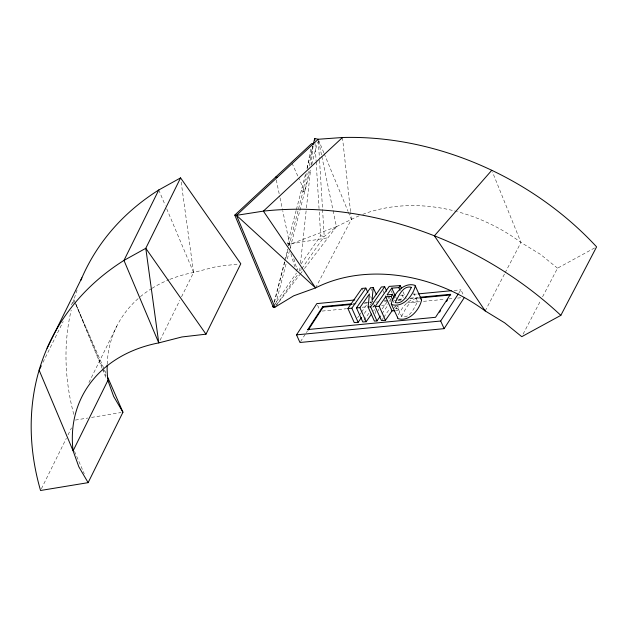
<?xml version="1.0" encoding="UTF-8"?>
<svg xmlns="http://www.w3.org/2000/svg" width="628" height="628" viewBox="0 0 628 628"><rect width="100%" height="100%" fill="white"/><g stroke="black" fill="none" stroke-linecap="round" stroke-linejoin="round"><path stroke-width="0.47" stroke-dasharray="3.14 2.35" d="M378.692 310.758L378.857 308.937M375.183 313.6L375.473 310.789M299.98 267.975L299.564 271.853L301.244 269.443M300.506 263.132L306.338 208.818M306.44 207.852L310.507 170.031M311.025 165.18L313.113 145.782M288.982 245.917L303.073 191.312L306.495 172.237M307.186 168.422L310.946 147.439M308.356 171.507L304.761 191.54L303.073 191.312M309.384 165.784L312.98 145.751M413.671 292.821L417.62 301.621C414.354 307.343 410.265 318.514 401.802 316.732L396.857 305.812M401.598 316.363C404.872 310.593 408.93 299.493 417.408 301.259L417.62 301.621M288.472 245.548L287.742 243.083L296.173 210.411M296.416 209.477L305.812 173.069M307.014 168.398L312.799 145.994M274.138 302.076L284.641 261.381M284.884 260.439L287.812 249.081M288.794 245.297L289.28 243.405L290.819 248.609M274.444 302.249L284.861 261.876M285.834 258.124L288.017 249.669M275.637 304.376L286.384 262.74M287.357 258.956L289.312 251.388M290.293 247.597L310.538 169.128M311.739 164.465L317.525 142.061M42.994 362.348L63.193 321.489M71.357 304.973L73.931 299.752L102.136 368.401M88.941 382.531L116.871 326.026M41.409 488.757L66.325 438.328M68.044 434.851L71.482 427.896M160.062 340.282L179.82 300.294M181.539 296.816L193.573 272.474L181.123 181.751M315.601 287.907L351.366 219.415L350.628 212.594M485.201 310.946L504.669 273.667M505.116 272.795L520.965 242.455L492.501 172.103M523.124 334.072L540.787 300.262M542.592 296.793L557.538 268.187L594.904 247.801M398.231 314.801C402.54 307.304 408.593 297.774 418.625 298.716M300.49 341.663L305.828 333.444M306.362 332.62L307.43 330.98M458.848 293.072L460.983 289.791L463.268 294.877M296.039 271.123L298.842 267.104M301.087 263.893L320.704 235.759L319.087 209.509M273.478 306.001L296.455 273.054M276.587 304.808L297.884 274.271M301.809 268.643L324.221 236.497L336.443 226.669L351.366 219.415A150.602 117.664 27.8 0 1 359.153 215.804M357.591 317.752L358.714 316.143M359.279 315.342L360.959 312.925M361.516 312.124L367.129 304.078M364.326 313.443L367.129 309.423M369.931 305.396L372.176 302.178L369.821 302.351M363.91 320.351L368.958 313.105M372.883 307.469L374.563 305.059M373.629 311.025L374.688 309.502M382.193 308.905L387.123 301.833M382.02 313.678L387.625 305.632M382.028 319.785L383.143 318.176M383.708 317.376L389.313 309.329M393.403 308.898L395.483 305.922M395.679 310.625L397.5 310.491L398.89 308.497L397.705 305.86M275.496 306.44L299.76 274.687M300.349 273.91L302.123 271.586M304.494 268.494L336.443 226.669L333.044 210.341M336.443 226.669L291.266 243.813L289.579 243.593L282.828 211.283M169.913 279.342A150.602 115.78 25.8 0 1 193.573 272.474L216.715 266.547L238.876 263.98M326.811 237.957L291.266 243.813L287.742 243.083M75.352 420.077L87.724 418.036M91.531 417.408L121.039 412.541M400.586 295.576L405.46 295.113M413.255 294.367L417.149 293.99M454.162 290.442L460.983 289.791M352.999 303.662L357.874 303.198M364.695 302.539L372.498 301.793M384.195 300.671L392.963 299.831M398.811 299.273L401.739 298.991M410.508 298.151L418.311 297.397M352.308 304.384L355.228 304.101M364.005 303.261L368.879 302.79M369.853 302.696L371.8 302.515M375.701 302.139L378.621 301.856M384.469 301.299L388.371 300.922M394.219 300.365L397.147 300.082M398.121 299.988L402.014 299.611M409.817 298.865L419.567 297.931M322.195 311.064L346.546 308.733M362.136 307.233L367.003 306.77M372.844 306.205L374.798 306.017M381.612 305.365L387.46 304.808M406.936 302.939L419.606 301.723M423.5 301.346L444.93 299.297M448.824 298.92L453.699 298.449M457.592 298.08L462.459 297.609M398.254 300.27L401.017 300.074M395.232 308.764L398.89 308.497M301.236 190.802L304.761 191.54L298.771 178.203M320.704 235.759L324.221 236.497L319.503 159.677M287.93 243.719L289.469 244.041M557.538 268.187L540.488 254.379L520.965 242.455A150.602 117.664 27.8 0 0 457.537 211.722M403.003 291.753L406.159 298.787M401.991 294.642L403.576 298.159M395.711 296.918L397.681 301.314M391.142 290.803L392.327 293.441M393.159 300.812L393.952 302.57M395.53 306.087L397.5 310.491M389.415 297.287L390.993 300.804M387.484 295.709L390.247 301.864M382.931 290.489L385.302 295.772M370.489 287.765L371.674 290.403M370.622 296.542L371.415 298.3M372.035 300.333L372.828 302.092M373.22 302.971L374.406 305.616M361.932 288.393L362.717 290.152M291.989 163.099L298.371 177.316M317.58 305.31L319.487 309.557M105.834 372.954L75.101 302.429L102.623 367.851M74.528 451.406L84.254 473.724M158.766 189.986L165.195 205.23M166.71 208.818L193.573 272.474M103 368.754L106.022 375.921M323.828 152.769L318.247 139.259L321.646 155.587M324.205 153.672L348.022 211.314M348.391 212.209L351.366 219.415M102.505 369.303L106.587 379.241M293.794 258.658L297.036 269.616M290.905 253.767L294.689 266.555M321.85 156.545L332.84 209.375M276.273 179.922L279.853 197.027M280.049 197.977L282.631 210.333M342.472 137.508L350.526 211.612M318.365 141.206L319.44 158.703M315.021 143.388L316.104 160.894M316.159 161.867L319.032 208.535M73.766 414.362A315.35 242.628 26.3 0 1 71.192 310.146M72.872 303.505A315.35 242.628 26.3 0 1 77.244 289.579M107.2 364.154A150.602 115.78 25.8 0 1 139.675 297.287M140.397 296.683A150.602 115.78 25.8 0 1 151.238 288.809M152.062 288.299A150.602 115.78 25.8 0 1 169.018 279.703M362.741 214.368A150.602 117.664 27.8 0 1 456.603 211.471"/><path stroke-width="0.94" d="M371.501 314.079L366.187 321.709L362.788 321.96L356.469 307.885L370.489 287.765L373.213 287.569L372.035 300.333L381.353 286.972L384.674 286.729L386.652 291.125M380.34 316.096L376.973 320.924L374.421 321.104L368.11 307.037L369.437 293.904L359.868 307.634L356.469 307.885M313.278 144.126L314.722 138.529L318.247 139.259L342.472 137.508A275.464 214.258 27.6 0 1 596.6 246.875L560.835 315.366L521.766 336.679L504.716 322.871L485.201 310.946A150.602 117.664 27.8 0 0 315.601 287.907L293.669 295.827L274.907 307.218L273.219 306.998L234.794 215.106L311.637 143.624L313.317 143.843M273.219 306.998L273.478 306.001L272.921 306.809L274.907 307.218L236.481 215.333L234.794 215.106M47.069 348.265L81.876 277.843M41.275 365.826L39.124 370.175L73.099 450.818L78.838 466.824L88.14 482.649L40.545 490.492A315.35 242.628 26.3 0 1 123.967 260.408L158.766 189.986L180.589 177.889L240.799 263.76L205.992 334.175L181.916 336.961L158.766 342.896A150.602 115.78 25.8 0 0 73.099 450.818L107.906 380.395A150.602 115.78 25.8 0 1 107.168 365.096M180.589 177.889L145.79 248.311L158.766 342.896L123.967 260.408L145.79 248.311L205.992 334.175M88.14 482.649L122.947 412.227L107.773 377.412M464.406 297.421L444.122 328.656L299.956 342.488L296.534 334.85L316.818 303.614L354.804 299.972M351.335 304.478L323.067 307.186L308.136 330.171L307.853 329.543L322.784 306.558L351.052 303.85M439.561 312.179L440.628 310.538M446.492 301.503L447.552 299.862M296.534 334.85L440.691 321.026L458.314 293.896M361.516 317.47L358.156 322.297L354.231 322.58L347.912 308.505L361.932 288.393L365.857 288.103L367.835 292.499M347.912 308.505L351.837 308.222L365.857 288.103M368.11 307.037L370.653 306.849L384.674 286.729M394.761 310.687L392.021 310.891L385.459 320.304L381.463 320.594L375.144 306.519L389.164 286.399L400.24 285.591L401.425 288.236M375.144 306.519L379.139 306.229L385.702 296.816L391.189 296.416L392.571 294.43L394.149 297.947M400.24 285.591L398.835 287.608L391.762 288.119L387.091 294.83L392.571 294.43M491.771 170.298L434.395 235.83L485.201 310.946M342.472 137.508L263.391 211.126L236.481 215.333L315.601 287.907L263.391 211.126A315.35 245.32 27.6 0 1 560.835 315.366M236.481 215.333L318.247 139.259M418.122 293.896L451.242 290.725M420.258 297.217L450.472 294.312L435.549 317.297L307.853 329.543M419.567 297.931L450.755 294.94M275.676 177.072L277.364 177.292M391.252 303.976L391.817 304.627C403.098 307.948 413.279 295.537 415.273 285.889L414.723 285.245C403.372 281.933 393.379 294.273 391.252 303.976L398.128 318.702C409.417 322.015 419.598 309.612 421.592 299.956L415.273 285.889M421.043 299.321L421.592 299.956M122.947 412.227L113.644 396.401L107.906 380.395M440.691 321.026L444.122 328.656M398.835 287.608L400.02 290.246M391.762 288.119L395.318 296.039M391.189 296.416L392.767 299.933M385.702 296.816L392.021 310.891M373.213 287.569L376.376 294.603M379.139 306.229L385.459 320.304M370.653 306.849L376.973 320.924M359.868 307.634L366.187 321.709M351.837 308.222L358.156 322.297M322.784 306.558L323.067 307.186M397.438 317.171L397.571 318.051M314.722 138.529L314.848 140.468M80.737 280.52A315.35 242.628 26.3 0 1 158.766 189.986M411.301 287.546C408.035 293.268 403.945 304.439 395.483 302.657L395.279 302.288C398.552 296.526 402.611 285.418 411.089 287.184L411.301 287.546"/></g></svg>
